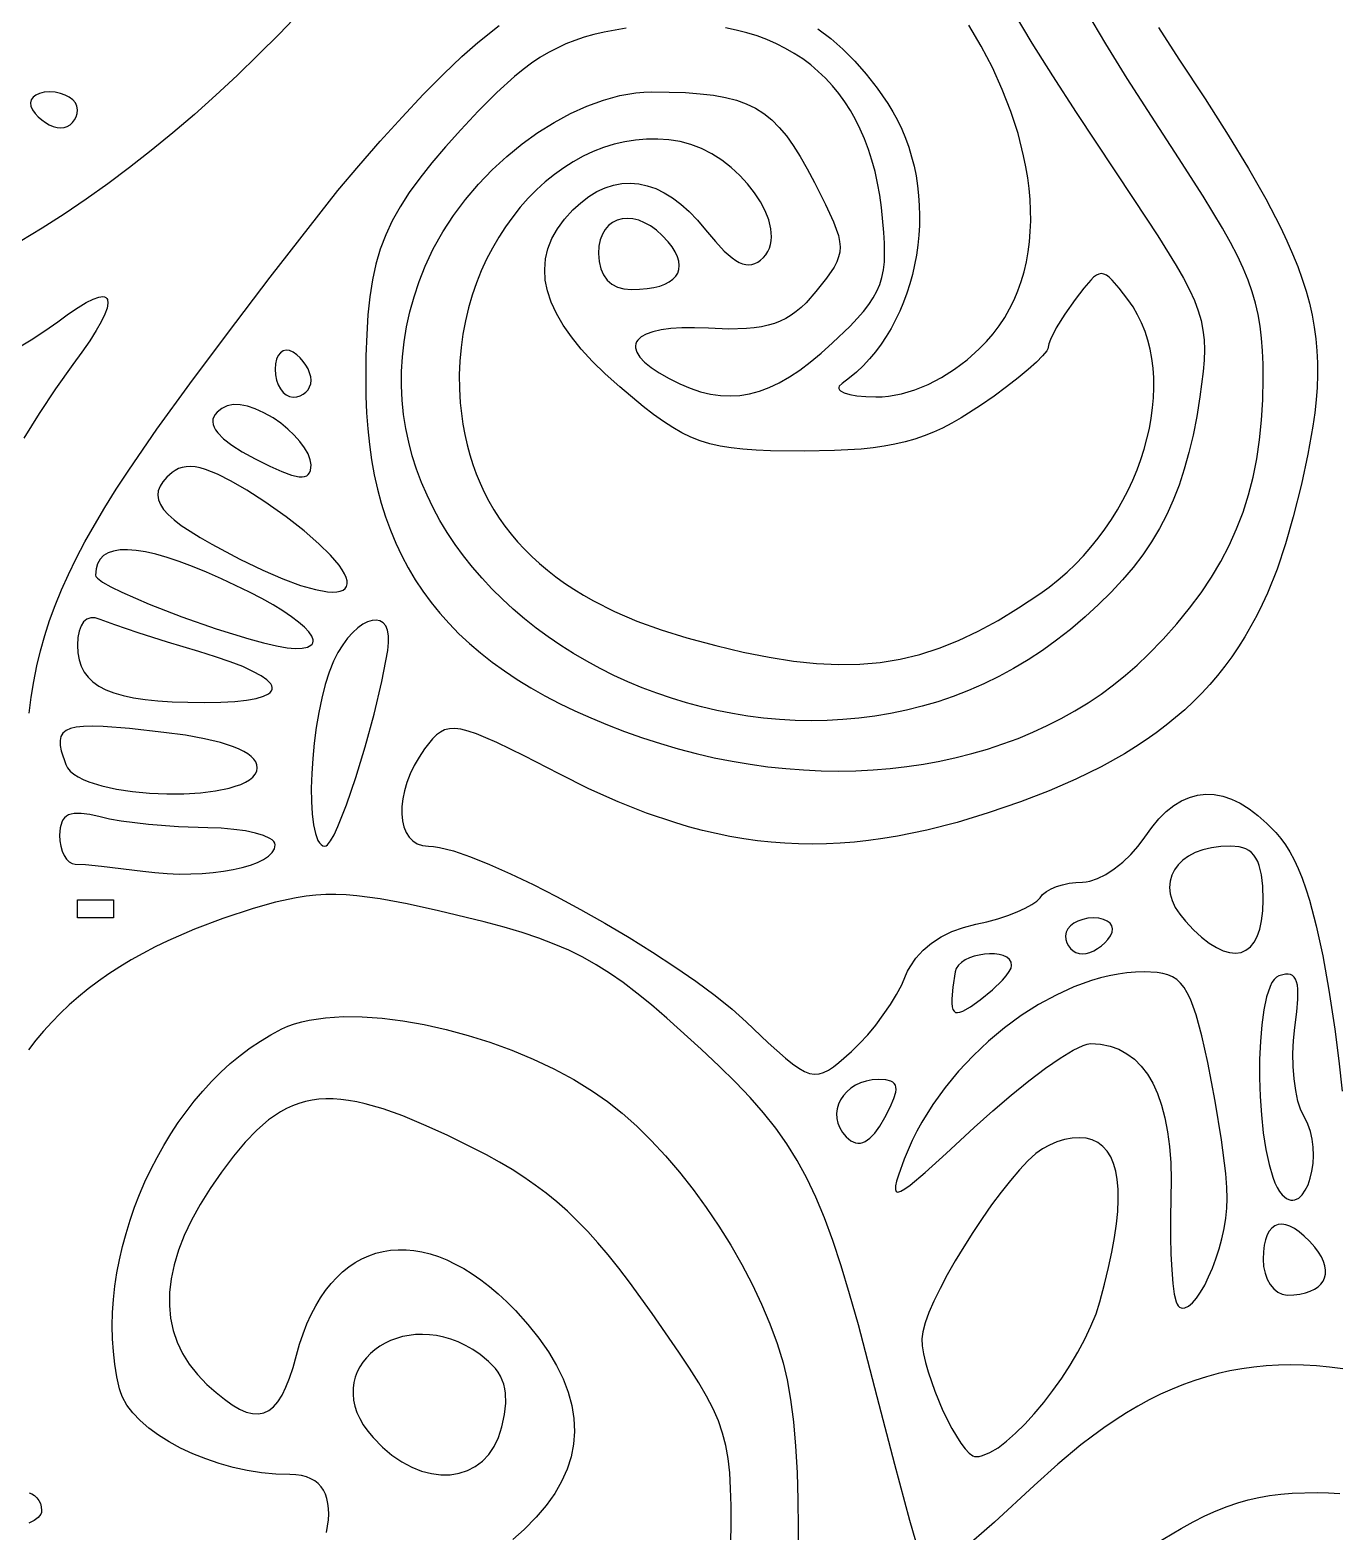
# Model space of a CAD drawing. Header units: millimetres. Extents: x -4.46 to 4.46, y -4.6 to 4.42.
# Drawn here: x -1.981 to -0.969, y -2.905 to -1.744 of the extents above; entities that cross this region are included whole.
import ezdxf

# ---------------------------------------------------------------- set-up
doc = ezdxf.new("R2010")
doc.units = ezdxf.units.MM

msp = doc.modelspace()

# ---------------------------------------------------------------- linework, layer by layer
at = {"flags": 128}
for points in [[(-1.767203, -1.724571), (-1.788381, -1.746642), (-1.804686, -1.763061), (-1.821079, -1.778938), (-1.837553, -1.79427), (-1.854105, -1.809055), (-1.870729, -1.823291), (-1.887421, -1.836975), (-1.904175, -1.850105), (-1.920987, -1.86268), (-1.937852, -1.874696), (-1.954765, -1.886152), (-1.971721, -1.897046), (-1.988716, -1.907375)], [(-1.116561, -2.226753), (-1.105056, -2.214831), (-1.094439, -2.202946), (-1.084689, -2.191048), (-1.075787, -2.179089), (-1.067713, -2.167022), (-1.060446, -2.154798), (-1.053966, -2.142368), (-1.048254, -2.129685), (-1.043289, -2.1167), (-1.039051, -2.103364), (-1.035521, -2.089631), (-1.032677, -2.07545), (-1.0305, -2.060774), (-1.02897, -2.045555), (-1.028066, -2.029745), (-1.02777, -2.013294), (-1.027885, -2.002245), (-1.028267, -1.991932), (-1.028973, -1.982207), (-1.030059, -1.972926), (-1.031581, -1.96394), (-1.033595, -1.955104), (-1.036157, -1.946271), (-1.039324, -1.937294), (-1.043151, -1.928027), (-1.047695, -1.918323), (-1.053012, -1.908035), (-1.059159, -1.897017), (-1.074163, -1.872204), (-1.093159, -1.842711), (-1.114123, -1.810523), (-1.132838, -1.781186), (-1.149428, -1.754374), (-1.164019, -1.729756)], [(-1.981911, -2.272152), (-1.980276, -2.259723), (-1.978284, -2.247583), (-1.975901, -2.235662), (-1.973094, -2.22389), (-1.96983, -2.212197), (-1.966077, -2.200511), (-1.961802, -2.188764), (-1.956971, -2.176884), (-1.951551, -2.164801), (-1.94551, -2.152446), (-1.938815, -2.139748), (-1.931433, -2.126637), (-1.923331, -2.113042), (-1.914475, -2.098893), (-1.904833, -2.08412), (-1.88306, -2.052421), (-1.857747, -2.017383), (-1.828632, -1.978444), (-1.795449, -1.935042), (-1.757936, -1.886614), (-1.743071, -1.868015), (-1.727049, -1.848883), (-1.710376, -1.829765), (-1.693556, -1.811206), (-1.677094, -1.793752), (-1.661493, -1.777948), (-1.647259, -1.76434), (-1.634895, -1.753475), (-1.618371, -1.740287)], [(-1.520214, -1.742239), (-1.537252, -1.745332), (-1.54514, -1.747219), (-1.552676, -1.749372), (-1.559913, -1.751821), (-1.566903, -1.754594), (-1.573697, -1.757721), (-1.580348, -1.761232), (-1.586908, -1.765155), (-1.593429, -1.769521), (-1.599964, -1.774358), (-1.606564, -1.779696), (-1.620168, -1.791991), (-1.634659, -1.806642), (-1.64802, -1.820937), (-1.659962, -1.83419), (-1.670563, -1.846586), (-1.679901, -1.85831), (-1.688053, -1.869546), (-1.695097, -1.880481), (-1.70111, -1.891298), (-1.706171, -1.902183), (-1.710356, -1.913321), (-1.713744, -1.924896), (-1.716412, -1.937094), (-1.718438, -1.950099), (-1.719899, -1.964096), (-1.720874, -1.979271), (-1.721439, -1.995808), (-1.721673, -2.013892), (-1.721545, -2.027025), (-1.72103, -2.039823), (-1.720124, -2.052292), (-1.718824, -2.064435), (-1.717125, -2.076257), (-1.715025, -2.087763), (-1.712519, -2.098957), (-1.709605, -2.109845), (-1.706278, -2.12043), (-1.702535, -2.130718), (-1.698373, -2.140713), (-1.693787, -2.150419), (-1.688774, -2.159842), (-1.683332, -2.168985), (-1.677455, -2.177855), (-1.671141, -2.186454), (-1.664386, -2.194788), (-1.657187, -2.202862), (-1.649539, -2.21068), (-1.64144, -2.218247), (-1.632885, -2.225567), (-1.623872, -2.232646), (-1.614396, -2.239486), (-1.604454, -2.246095), (-1.594042, -2.252475), (-1.583158, -2.258632), (-1.571796, -2.26457), (-1.559955, -2.270294), (-1.547629, -2.275809), (-1.534817, -2.281118), (-1.521513, -2.286228), (-1.507714, -2.291142), (-1.493851, -2.295668), (-1.479966, -2.299752), (-1.46607, -2.303394), (-1.452178, -2.306598), (-1.438303, -2.309366), (-1.424456, -2.311699), (-1.41065, -2.313599), (-1.396899, -2.315069), (-1.383216, -2.316111), (-1.369612, -2.316727), (-1.356102, -2.316919), (-1.342697, -2.316689), (-1.329411, -2.316039), (-1.316257, -2.314972), (-1.303246, -2.313489), (-1.290393, -2.311593), (-1.27771, -2.309286), (-1.265209, -2.306569), (-1.252904, -2.303445), (-1.240807, -2.299916), (-1.228931, -2.295985), (-1.217289, -2.291652), (-1.205895, -2.286921), (-1.194759, -2.281794), (-1.183896, -2.276272), (-1.173319, -2.270358), (-1.163039, -2.264054), (-1.153071, -2.257361), (-1.143426, -2.250283), (-1.134117, -2.24282), (-1.125158, -2.234976), (-1.116561, -2.226753)], [(-1.220215, -1.731099), (-1.206566, -1.753941), (-1.190671, -1.779298), (-1.172346, -1.80762), (-1.127659, -1.874961), (-1.109099, -1.903096), (-1.094944, -1.925878), (-1.089374, -1.935695), (-1.084732, -1.944691), (-1.080961, -1.95304), (-1.078002, -1.960914), (-1.075799, -1.968487), (-1.074292, -1.97593), (-1.073425, -1.983417), (-1.073139, -1.991119), (-1.073378, -1.999211), (-1.074082, -2.007864), (-1.076659, -2.027544), (-1.079156, -2.04274), (-1.08198, -2.057094), (-1.085168, -2.070674), (-1.088758, -2.083548), (-1.092787, -2.095782), (-1.097293, -2.107444), (-1.102312, -2.118601), (-1.107883, -2.12932), (-1.114042, -2.139669), (-1.120827, -2.149714), (-1.128276, -2.159523), (-1.136426, -2.169164), (-1.145315, -2.178702), (-1.154979, -2.188205), (-1.165456, -2.197742), (-1.176784, -2.207378), (-1.187485, -2.215823), (-1.198396, -2.223691), (-1.209502, -2.23099), (-1.220789, -2.237728), (-1.232241, -2.243913), (-1.243844, -2.249553), (-1.255584, -2.254657), (-1.267446, -2.259233), (-1.279415, -2.263289), (-1.291477, -2.266834), (-1.303618, -2.269875), (-1.315821, -2.272421), (-1.328074, -2.274479), (-1.340361, -2.276059), (-1.352667, -2.277169), (-1.364979, -2.277816), (-1.377282, -2.278009), (-1.38956, -2.277756), (-1.401799, -2.277066), (-1.413985, -2.275946), (-1.426103, -2.274405), (-1.438139, -2.272451), (-1.450078, -2.270092), (-1.461905, -2.267337), (-1.473605, -2.264193), (-1.485165, -2.26067), (-1.496569, -2.256775), (-1.507802, -2.252516), (-1.518851, -2.247901), (-1.529701, -2.24294), (-1.540337, -2.237639), (-1.550744, -2.232008), (-1.560908, -2.226054), (-1.570814, -2.219786), (-1.580447, -2.213212), (-1.589794, -2.206341), (-1.598839, -2.199179), (-1.607568, -2.191737), (-1.615966, -2.184021), (-1.624019, -2.17604), (-1.631711, -2.167803), (-1.639029, -2.159317), (-1.645958, -2.150591), (-1.652482, -2.141633), (-1.658589, -2.132451), (-1.664262, -2.123054), (-1.669487, -2.113449), (-1.674251, -2.103645), (-1.678537, -2.093651), (-1.682332, -2.083473), (-1.68562, -2.073122), (-1.688388, -2.062604), (-1.690621, -2.051928), (-1.692304, -2.041102), (-1.693422, -2.030135), (-1.693961, -2.019035), (-1.693907, -2.007809), (-1.693244, -1.996467), (-1.691958, -1.985016), (-1.690034, -1.973464), (-1.687459, -1.961821), (-1.684216, -1.950093), (-1.680292, -1.93829), (-1.675673, -1.926419), (-1.669429, -1.912993), (-1.662091, -1.899874), (-1.653761, -1.887139), (-1.644537, -1.874867), (-1.634521, -1.863133), (-1.623812, -1.852015), (-1.61251, -1.84159), (-1.600716, -1.831935), (-1.588529, -1.823127), (-1.57605, -1.815244), (-1.563379, -1.808362), (-1.550616, -1.802558), (-1.537861, -1.79791), (-1.525214, -1.794494), (-1.518962, -1.793273), (-1.512775, -1.792388), (-1.506665, -1.791851), (-1.500645, -1.791669), (-1.486921, -1.791802), (-1.474451, -1.792236), (-1.463135, -1.793028), (-1.452871, -1.794236), (-1.443556, -1.795915), (-1.435089, -1.798122), (-1.427369, -1.800914), (-1.420294, -1.804346), (-1.413762, -1.808477), (-1.407672, -1.813361), (-1.401922, -1.819056), (-1.39641, -1.825619), (-1.391035, -1.833105), (-1.385696, -1.841571), (-1.380289, -1.851073), (-1.374714, -1.861669), (-1.366116, -1.878767), (-1.359958, -1.892169), (-1.35779, -1.897769), (-1.356227, -1.902788), (-1.355269, -1.907339), (-1.354912, -1.911537), (-1.355156, -1.915497), (-1.355999, -1.919332), (-1.35744, -1.923156), (-1.359476, -1.927083), (-1.36533, -1.935706), (-1.373548, -1.946114), (-1.381102, -1.954664), (-1.384884, -1.958301), (-1.38873, -1.961534), (-1.392685, -1.964378), (-1.396797, -1.966848), (-1.40111, -1.968962), (-1.405671, -1.970734), (-1.410525, -1.972179), (-1.415719, -1.973315), (-1.421297, -1.974156), (-1.427307, -1.974717), (-1.440804, -1.975067), (-1.456575, -1.974489), (-1.467411, -1.974072), (-1.477145, -1.97415), (-1.485758, -1.974697), (-1.493231, -1.975689), (-1.499544, -1.977102), (-1.50468, -1.97891), (-1.508618, -1.981091), (-1.511339, -1.983619), (-1.512238, -1.985006), (-1.512825, -1.98647), (-1.513099, -1.988008), (-1.513056, -1.989619), (-1.512013, -1.993041), (-1.509677, -1.996713), (-1.506029, -2.00061), (-1.501049, -2.004708), (-1.494719, -2.008981), (-1.48702, -2.013406), (-1.478743, -2.017525), (-1.470677, -2.020901), (-1.462787, -2.023524), (-1.45504, -2.025389), (-1.447401, -2.026486), (-1.439836, -2.026809), (-1.432312, -2.026351), (-1.424794, -2.025103), (-1.417249, -2.023059), (-1.409641, -2.020211), (-1.401938, -2.016552), (-1.394106, -2.012073), (-1.386109, -2.006769), (-1.377915, -2.00063), (-1.369489, -1.993651), (-1.360798, -1.985822), (-1.347177, -1.972711), (-1.341582, -1.966884), (-1.336744, -1.961395), (-1.332621, -1.956131), (-1.329175, -1.95098), (-1.326363, -1.94583), (-1.324147, -1.94057), (-1.322484, -1.935089), (-1.321335, -1.929273), (-1.32066, -1.923011), (-1.320417, -1.916191), (-1.320566, -1.908702), (-1.321068, -1.900432), (-1.322964, -1.8811), (-1.324246, -1.871467), (-1.325881, -1.862148), (-1.327868, -1.853145), (-1.3302, -1.844462), (-1.332876, -1.836101), (-1.335889, -1.828065), (-1.339238, -1.820357), (-1.342917, -1.812979), (-1.346924, -1.805934), (-1.351253, -1.799226), (-1.355901, -1.792856), (-1.360864, -1.786828), (-1.366138, -1.781144), (-1.371719, -1.775807), (-1.377603, -1.77082), (-1.383787, -1.766185), (-1.390266, -1.761906), (-1.397037, -1.757985), (-1.404095, -1.754424), (-1.411436, -1.751228), (-1.419057, -1.748398), (-1.426954, -1.745937), (-1.435122, -1.743848), (-1.443558, -1.742133)], [(-1.108695, -1.74187), (-1.092936, -1.766225), (-1.072653, -1.797048), (-1.05473, -1.825137), (-1.039083, -1.850829), (-1.025629, -1.874463), (-1.014282, -1.896376), (-1.009373, -1.906792), (-1.004959, -1.916905), (-1.00103, -1.926756), (-0.997575, -1.936388), (-0.994584, -1.945843), (-0.992046, -1.955162), (-0.989951, -1.964389), (-0.988288, -1.973566), (-0.987046, -1.982734), (-0.986216, -1.991935), (-0.985786, -2.001213), (-0.985746, -2.010609), (-0.986085, -2.020165), (-0.986794, -2.029924), (-0.987861, -2.039928), (-0.989275, -2.050218), (-0.993106, -2.071829), (-0.998202, -2.095094), (-1.004478, -2.12035), (-1.010383, -2.141147), (-1.017028, -2.160767), (-1.024462, -2.17926), (-1.02849, -2.188101), (-1.032734, -2.196679), (-1.0372, -2.205002), (-1.041895, -2.213076), (-1.046824, -2.220908), (-1.051994, -2.228503), (-1.05741, -2.235868), (-1.06308, -2.243011), (-1.069009, -2.249936), (-1.075204, -2.256652), (-1.08167, -2.263164), (-1.088414, -2.269479), (-1.095443, -2.275602), (-1.102762, -2.281542), (-1.110377, -2.287304), (-1.118295, -2.292895), (-1.126522, -2.298321), (-1.135064, -2.303588), (-1.153119, -2.313674), (-1.172509, -2.323205), (-1.193283, -2.332233), (-1.215492, -2.340808), (-1.24034, -2.349381), (-1.2644, -2.356657), (-1.287769, -2.36263), (-1.310541, -2.367296), (-1.321734, -2.369137), (-1.332813, -2.370648), (-1.343792, -2.37183), (-1.354681, -2.37268), (-1.365493, -2.3732), (-1.376239, -2.373387), (-1.386932, -2.373242), (-1.397584, -2.372763), (-1.408206, -2.37195), (-1.418811, -2.370802), (-1.429411, -2.369318), (-1.440017, -2.367498), (-1.450641, -2.365341), (-1.461296, -2.362846), (-1.471993, -2.360012), (-1.482744, -2.35684), (-1.504457, -2.349473), (-1.526532, -2.340741), (-1.549062, -2.330637), (-1.572145, -2.319156), (-1.599194, -2.305217), (-1.620173, -2.294951), (-1.628708, -2.291134), (-1.63611, -2.288163), (-1.642508, -2.286014), (-1.64803, -2.284662), (-1.652806, -2.284084), (-1.656963, -2.284255), (-1.660629, -2.285152), (-1.663934, -2.286749), (-1.667005, -2.289024), (-1.669972, -2.291952), (-1.676103, -2.299669), (-1.68044, -2.306102), (-1.684162, -2.31264), (-1.687271, -2.319211), (-1.689771, -2.325743), (-1.691663, -2.332165), (-1.692951, -2.338404), (-1.693637, -2.34439), (-1.693725, -2.35005), (-1.693216, -2.355312), (-1.692114, -2.360106), (-1.690422, -2.364359), (-1.688142, -2.367999), (-1.685277, -2.370956), (-1.68183, -2.373156), (-1.677804, -2.374529), (-1.6732, -2.375003), (-1.669236, -2.375249), (-1.664634, -2.375974), (-1.653673, -2.37877), (-1.640637, -2.383215), (-1.625844, -2.389133), (-1.609614, -2.396347), (-1.592266, -2.40468), (-1.574118, -2.413958), (-1.555489, -2.424003), (-1.536698, -2.434639), (-1.518064, -2.44569), (-1.499907, -2.456979), (-1.482544, -2.468331), (-1.466296, -2.479569), (-1.45148, -2.490516), (-1.438416, -2.500998), (-1.427423, -2.510836), (-1.410351, -2.527113), (-1.397132, -2.539028), (-1.391674, -2.543432), (-1.386825, -2.546844), (-1.382469, -2.549298), (-1.378487, -2.550827), (-1.374762, -2.551464), (-1.371175, -2.551242), (-1.36761, -2.550194), (-1.363948, -2.548354), (-1.360072, -2.545753), (-1.355863, -2.542426), (-1.345978, -2.533725), (-1.339761, -2.527704), (-1.333485, -2.520841), (-1.327322, -2.513376), (-1.321442, -2.505548), (-1.316017, -2.497596), (-1.311218, -2.48976), (-1.307218, -2.482279), (-1.304186, -2.475392), (-1.302626, -2.471759), (-1.300773, -2.468243), (-1.296231, -2.461587), (-1.290646, -2.455485), (-1.284098, -2.449998), (-1.276671, -2.445185), (-1.268446, -2.441108), (-1.259507, -2.437828), (-1.249936, -2.435406), (-1.241308, -2.433464), (-1.232963, -2.431177), (-1.225107, -2.428626), (-1.217942, -2.425897), (-1.211672, -2.423073), (-1.206501, -2.42024), (-1.202632, -2.41748), (-1.20027, -2.414878), (-1.198251, -2.412448), (-1.195366, -2.410181), (-1.191751, -2.408127), (-1.187541, -2.406334), (-1.182869, -2.404854), (-1.177871, -2.403735), (-1.172682, -2.403027), (-1.167436, -2.402781), (-1.164736, -2.4026), (-1.161879, -2.402072), (-1.155796, -2.400041), (-1.149385, -2.39683), (-1.142844, -2.392581), (-1.136371, -2.387437), (-1.130161, -2.38154), (-1.124414, -2.375033), (-1.119325, -2.368058), (-1.113946, -2.360473), (-1.108398, -2.353869), (-1.102689, -2.348247), (-1.096828, -2.343606), (-1.090824, -2.339947), (-1.084686, -2.33727), (-1.078423, -2.335575), (-1.072042, -2.334864), (-1.065554, -2.335135), (-1.058967, -2.33639), (-1.05229, -2.338629), (-1.04553, -2.341851), (-1.038698, -2.346058), (-1.031802, -2.351249), (-1.024851, -2.357425), (-1.017853, -2.364586), (-1.014116, -2.36901), (-1.010541, -2.373973), (-1.007117, -2.379505), (-1.003837, -2.385634), (-1.000691, -2.392392), (-0.997671, -2.399806), (-0.994768, -2.407907), (-0.991973, -2.416723), (-0.986671, -2.436622), (-0.981695, -2.459736), (-0.976974, -2.486304), (-0.972436, -2.516558), (-0.969244, -2.541082), (-0.966594, -2.564496)], [(-1.372066, -1.74274), (-1.362135, -1.750278), (-1.352621, -1.758633), (-1.343487, -1.767822), (-1.334699, -1.777863), (-1.326221, -1.788774), (-1.31802, -1.800572), (-1.314059, -1.806966), (-1.310456, -1.813572), (-1.307206, -1.820371), (-1.304309, -1.827345), (-1.301759, -1.834475), (-1.299555, -1.841741), (-1.297693, -1.849126), (-1.29617, -1.856611), (-1.294982, -1.864176), (-1.294128, -1.871802), (-1.293604, -1.879472), (-1.293406, -1.887166), (-1.293532, -1.894865), (-1.293979, -1.902551), (-1.294743, -1.910204), (-1.295822, -1.917807), (-1.297212, -1.925339), (-1.298911, -1.932783), (-1.300915, -1.940119), (-1.303221, -1.94733), (-1.305826, -1.954395), (-1.308728, -1.961296), (-1.311922, -1.968014), (-1.315407, -1.974531), (-1.319178, -1.980828), (-1.323233, -1.986885), (-1.327569, -1.992685), (-1.332183, -1.998208), (-1.337071, -2.003435), (-1.342231, -2.008348), (-1.347659, -2.012928), (-1.353353, -2.017156), (-1.355471, -2.019209), (-1.355864, -2.02019), (-1.355832, -2.021133), (-1.355388, -2.022033), (-1.354546, -2.022884), (-1.351718, -2.024421), (-1.347456, -2.025701), (-1.341869, -2.026681), (-1.335062, -2.027319), (-1.327145, -2.027572), (-1.322284, -2.027433), (-1.317343, -2.026974), (-1.30727, -2.025121), (-1.297036, -2.022063), (-1.286751, -2.01785), (-1.276523, -2.012533), (-1.266463, -2.006162), (-1.25668, -1.998788), (-1.247284, -1.990461), (-1.241688, -1.984746), (-1.236547, -1.978773), (-1.231853, -1.972553), (-1.227598, -1.966099), (-1.223774, -1.959423), (-1.220374, -1.952538), (-1.21739, -1.945455), (-1.214814, -1.938187), (-1.212639, -1.930747), (-1.210856, -1.923145), (-1.209459, -1.915396), (-1.208439, -1.907511), (-1.207789, -1.899501), (-1.2075, -1.891381), (-1.207566, -1.883161), (-1.207979, -1.874854), (-1.20873, -1.866472), (-1.209812, -1.858028), (-1.211218, -1.849534), (-1.212939, -1.841002), (-1.217298, -1.823873), (-1.222827, -1.80674), (-1.229464, -1.7897), (-1.237147, -1.772852), (-1.245816, -1.756294), (-1.255407, -1.740124)], [(-1.966089, -1.791669), (-1.970262, -1.791953), (-1.973817, -1.792765), (-1.9767, -1.79405), (-1.978858, -1.795749), (-1.980237, -1.797807), (-1.980783, -1.800166), (-1.980441, -1.802768), (-1.979159, -1.805558), (-1.977168, -1.808348), (-1.974795, -1.810951), (-1.972129, -1.81331), (-1.969259, -1.815367), (-1.966274, -1.817067), (-1.96326, -1.818351), (-1.960308, -1.819164), (-1.957506, -1.819447), (-1.954879, -1.819164), (-1.952429, -1.818351), (-1.950209, -1.817067), (-1.948273, -1.815367), (-1.946675, -1.81331), (-1.945467, -1.810951), (-1.944703, -1.808348), (-1.944436, -1.805558), (-1.944879, -1.802768), (-1.946146, -1.800166), (-1.948149, -1.797807), (-1.950799, -1.795749), (-1.954007, -1.79405), (-1.957685, -1.792765), (-1.961741, -1.791953), (-1.966089, -1.791669)], [(-1.200492, -2.179947), (-1.193196, -2.174666), (-1.186172, -2.169059), (-1.179425, -2.163147), (-1.172962, -2.156952), (-1.166789, -2.150493), (-1.160912, -2.143792), (-1.155338, -2.136869), (-1.150072, -2.129744), (-1.145122, -2.122439), (-1.140492, -2.114975), (-1.136189, -2.107371), (-1.13222, -2.099649), (-1.12859, -2.091829), (-1.125307, -2.083932), (-1.122375, -2.075979), (-1.119801, -2.067991), (-1.117592, -2.059987), (-1.115753, -2.051989), (-1.114291, -2.044017), (-1.113212, -2.036093), (-1.112521, -2.028237), (-1.112227, -2.020469), (-1.112333, -2.01281), (-1.112848, -2.005281), (-1.113776, -1.997903), (-1.115124, -1.990696), (-1.116898, -1.983681), (-1.119105, -1.976879), (-1.121751, -1.97031), (-1.124841, -1.963996), (-1.128382, -1.957956), (-1.132381, -1.952211), (-1.139099, -1.943452), (-1.144428, -1.937195), (-1.146716, -1.935006), (-1.148831, -1.933442), (-1.150829, -1.932503), (-1.15277, -1.93219), (-1.15471, -1.932503), (-1.156709, -1.933442), (-1.158823, -1.935006), (-1.161111, -1.937195), (-1.16644, -1.943452), (-1.173159, -1.952211), (-1.181115, -1.963457), (-1.187695, -1.974159), (-1.192215, -1.983106), (-1.193489, -1.986542), (-1.193992, -1.989086), (-1.194307, -1.99028), (-1.195141, -1.991798), (-1.198256, -1.995717), (-1.203125, -2.000658), (-1.209532, -2.006437), (-1.217264, -2.012868), (-1.226107, -2.019766), (-1.235847, -2.026947), (-1.24627, -2.034225), (-1.26126, -2.043825), (-1.268457, -2.047935), (-1.275561, -2.051611), (-1.282653, -2.054875), (-1.289812, -2.057747), (-1.297119, -2.060248), (-1.304652, -2.062399), (-1.312492, -2.064219), (-1.320718, -2.065729), (-1.32941, -2.066951), (-1.338649, -2.067905), (-1.359083, -2.069089), (-1.382659, -2.069447), (-1.4087, -2.069166), (-1.419851, -2.068734), (-1.429959, -2.068038), (-1.439176, -2.067024), (-1.447654, -2.06564), (-1.455544, -2.063832), (-1.463001, -2.061548), (-1.470175, -2.058734), (-1.477218, -2.055337), (-1.484284, -2.051305), (-1.491524, -2.046584), (-1.49909, -2.041121), (-1.507135, -2.034864), (-1.52527, -2.019753), (-1.536384, -2.009831), (-1.546317, -2.000099), (-1.555067, -1.990557), (-1.562637, -1.981203), (-1.569026, -1.972034), (-1.574234, -1.963049), (-1.578263, -1.954246), (-1.581112, -1.945624), (-1.582782, -1.937181), (-1.583274, -1.928914), (-1.582588, -1.920823), (-1.580725, -1.912905), (-1.577685, -1.905159), (-1.573468, -1.897583), (-1.568075, -1.890175), (-1.561506, -1.882933), (-1.555408, -1.877339), (-1.549203, -1.872628), (-1.542904, -1.868797), (-1.536526, -1.865846), (-1.530083, -1.863771), (-1.523588, -1.862571), (-1.517057, -1.862243), (-1.510502, -1.862786), (-1.503939, -1.864197), (-1.497381, -1.866474), (-1.490843, -1.869615), (-1.484338, -1.873619), (-1.477881, -1.878482), (-1.471485, -1.884203), (-1.465166, -1.89078), (-1.458936, -1.898211), (-1.4513, -1.907471), (-1.444472, -1.914747), (-1.43834, -1.920092), (-1.4355, -1.922058), (-1.432792, -1.923562), (-1.430203, -1.92461), (-1.427717, -1.92521), (-1.425321, -1.925367), (-1.423001, -1.92509), (-1.420743, -1.924384), (-1.418533, -1.923258), (-1.416357, -1.921716), (-1.4142, -1.919767), (-1.412272, -1.917548), (-1.41071, -1.915134), (-1.409504, -1.912541), (-1.408643, -1.909784), (-1.408115, -1.906879), (-1.407909, -1.903843), (-1.408417, -1.897435), (-1.410077, -1.890688), (-1.4128, -1.883727), (-1.416493, -1.876679), (-1.421068, -1.869668), (-1.426435, -1.862821), (-1.432501, -1.856264), (-1.439179, -1.850122), (-1.446376, -1.844522), (-1.454003, -1.83959), (-1.46197, -1.835452), (-1.470186, -1.832232), (-1.478561, -1.830058), (-1.487249, -1.828745), (-1.495886, -1.828123), (-1.504456, -1.828171), (-1.512942, -1.828871), (-1.521327, -1.830202), (-1.529595, -1.832144), (-1.537729, -1.834678), (-1.545712, -1.837783), (-1.553527, -1.841439), (-1.561159, -1.845628), (-1.568589, -1.850328), (-1.575801, -1.855521), (-1.58278, -1.861185), (-1.589506, -1.867302), (-1.595965, -1.873851), (-1.60214, -1.880812), (-1.608013, -1.888166), (-1.613567, -1.895892), (-1.618787, -1.903971), (-1.623655, -1.912383), (-1.628155, -1.921108), (-1.63227, -1.930125), (-1.635984, -1.939416), (-1.639278, -1.948961), (-1.642138, -1.958738), (-1.644545, -1.968729), (-1.646484, -1.978914), (-1.647937, -1.989272), (-1.648888, -1.999784), (-1.649321, -2.01043), (-1.649217, -2.02119), (-1.648561, -2.032044), (-1.647681, -2.040444), (-1.646504, -2.048669), (-1.645031, -2.056719), (-1.64326, -2.064594), (-1.641193, -2.072294), (-1.638829, -2.079819), (-1.636169, -2.087169), (-1.633212, -2.094344), (-1.629959, -2.101343), (-1.62641, -2.108167), (-1.622564, -2.114816), (-1.618422, -2.12129), (-1.613984, -2.127588), (-1.60925, -2.13371), (-1.604219, -2.139657), (-1.598893, -2.145428), (-1.593271, -2.151023), (-1.587353, -2.156443), (-1.581139, -2.161687), (-1.574629, -2.166755), (-1.567824, -2.171646), (-1.560723, -2.176362), (-1.553326, -2.180902), (-1.545634, -2.185265), (-1.529363, -2.193463), (-1.511911, -2.200956), (-1.493278, -2.207742), (-1.473464, -2.213822), (-1.4509, -2.219861), (-1.429715, -2.224892), (-1.40977, -2.228898), (-1.390928, -2.231863), (-1.373049, -2.233769), (-1.355997, -2.234599), (-1.339632, -2.234336), (-1.323817, -2.232963), (-1.308413, -2.230462), (-1.293282, -2.226817), (-1.278286, -2.222009), (-1.263287, -2.216023), (-1.248146, -2.208841), (-1.232725, -2.200446), (-1.216887, -2.19082), (-1.200492, -2.179947)], [(-1.487923, -1.907531), (-1.492323, -1.902712), (-1.496847, -1.898657), (-1.501438, -1.895356), (-1.50604, -1.892798), (-1.510596, -1.890976), (-1.515051, -1.889878), (-1.519348, -1.889495), (-1.523431, -1.889819), (-1.527245, -1.890838), (-1.530732, -1.892545), (-1.533836, -1.894929), (-1.536503, -1.89798), (-1.538674, -1.901689), (-1.540295, -1.906047), (-1.541308, -1.911043), (-1.541659, -1.916669), (-1.541229, -1.922939), (-1.539958, -1.928469), (-1.537874, -1.933228), (-1.535002, -1.937189), (-1.531372, -1.94032), (-1.52701, -1.942593), (-1.521944, -1.943979), (-1.5162, -1.944447), (-1.509865, -1.944276), (-1.5041, -1.943768), (-1.498913, -1.942935), (-1.494313, -1.941788), (-1.490308, -1.940339), (-1.486906, -1.938597), (-1.484117, -1.936574), (-1.481947, -1.934281), (-1.480406, -1.931728), (-1.479502, -1.928928), (-1.479243, -1.925891), (-1.479638, -1.922627), (-1.480695, -1.919148), (-1.482423, -1.915465), (-1.484829, -1.911589), (-1.487923, -1.907531)], [(-1.991795, -1.990296), (-1.980366, -1.983537), (-1.969643, -1.976566), (-1.959673, -1.969392), (-1.951382, -1.963309), (-1.944074, -1.958383), (-1.937756, -1.9546), (-1.932432, -1.951945), (-1.928108, -1.950402), (-1.92479, -1.949957), (-1.923509, -1.950141), (-1.922481, -1.950594), (-1.921707, -1.951313), (-1.921188, -1.952298), (-1.920916, -1.955055), (-1.921671, -1.958849), (-1.923457, -1.963665), (-1.92628, -1.969489), (-1.930145, -1.976306), (-1.935058, -1.984099), (-1.941024, -1.992855), (-1.948048, -2.002558), (-1.961528, -2.02135), (-1.974188, -2.040312), (-1.98603, -2.059449)], [(-1.77777, -1.993058), (-1.78056, -1.991776), (-1.783163, -1.991434), (-1.785521, -1.99198), (-1.787579, -1.993359), (-1.789278, -1.995517), (-1.790563, -1.9984), (-1.791375, -2.001955), (-1.791659, -2.006128), (-1.791375, -2.010476), (-1.790563, -2.014532), (-1.789278, -2.01821), (-1.787579, -2.021418), (-1.785521, -2.024068), (-1.783163, -2.026071), (-1.78056, -2.027338), (-1.77777, -2.027781), (-1.77498, -2.027514), (-1.772377, -2.02675), (-1.770018, -2.025542), (-1.767961, -2.023944), (-1.766261, -2.022008), (-1.764977, -2.019788), (-1.764164, -2.017338), (-1.763881, -2.014711), (-1.764164, -2.011913), (-1.764977, -2.008963), (-1.766261, -2.00595), (-1.767961, -2.002963), (-1.770018, -2.000091), (-1.772377, -1.997424), (-1.77498, -1.99505), (-1.77777, -1.993058)], [(-1.793298, -2.043864), (-1.800394, -2.039787), (-1.807013, -2.036713), (-1.813152, -2.034643), (-1.81881, -2.033576), (-1.823982, -2.033513), (-1.828667, -2.034454), (-1.832861, -2.036399), (-1.836561, -2.03935), (-1.838062, -2.041109), (-1.839117, -2.042936), (-1.839725, -2.044832), (-1.839887, -2.046797), (-1.839604, -2.048829), (-1.838875, -2.050929), (-1.837701, -2.053097), (-1.836082, -2.055331), (-1.831511, -2.059999), (-1.825163, -2.06493), (-1.81704, -2.070122), (-1.807145, -2.075572), (-1.795843, -2.081204), (-1.78651, -2.085358), (-1.779003, -2.088049), (-1.77318, -2.089293), (-1.770855, -2.089376), (-1.768898, -2.089103), (-1.767291, -2.088476), (-1.766016, -2.087496), (-1.765055, -2.086165), (-1.764391, -2.084485), (-1.763881, -2.080086), (-1.764481, -2.076125), (-1.766202, -2.071706), (-1.768922, -2.066976), (-1.772522, -2.062084), (-1.776879, -2.057179), (-1.781875, -2.052408), (-1.787388, -2.047921), (-1.793298, -2.043864)], [(-1.799686, -2.108794), (-1.813452, -2.099777), (-1.825591, -2.092605), (-1.836231, -2.087239), (-1.845497, -2.083636), (-1.849654, -2.082485), (-1.853515, -2.081759), (-1.857096, -2.081454), (-1.860411, -2.081566), (-1.863477, -2.082088), (-1.86631, -2.083017), (-1.868926, -2.084347), (-1.871339, -2.086072), (-1.875297, -2.089654), (-1.87841, -2.093164), (-1.880653, -2.096636), (-1.881999, -2.100102), (-1.882424, -2.103594), (-1.881902, -2.107144), (-1.880408, -2.110785), (-1.877917, -2.11455), (-1.874404, -2.118469), (-1.869842, -2.122577), (-1.864207, -2.126904), (-1.857474, -2.131484), (-1.849617, -2.136349), (-1.84061, -2.141531), (-1.819048, -2.152975), (-1.801306, -2.161595), (-1.785621, -2.168364), (-1.772026, -2.173353), (-1.760552, -2.176632), (-1.751229, -2.178275), (-1.747385, -2.178505), (-1.74409, -2.178353), (-1.741349, -2.177827), (-1.739165, -2.176936), (-1.737543, -2.175691), (-1.736487, -2.174098), (-1.736, -2.172168), (-1.736086, -2.16991), (-1.736749, -2.167331), (-1.737994, -2.164442), (-1.739823, -2.161251), (-1.742242, -2.157768), (-1.748862, -2.149957), (-1.757885, -2.141083), (-1.769343, -2.131217), (-1.783266, -2.12043), (-1.799686, -2.108794)], [(-1.833034, -2.168142), (-1.84466, -2.163055), (-1.855571, -2.158622), (-1.865762, -2.154845), (-1.875229, -2.151721), (-1.883967, -2.149253), (-1.89197, -2.14744), (-1.899234, -2.146283), (-1.905754, -2.145781), (-1.911525, -2.145934), (-1.916543, -2.146743), (-1.920802, -2.148208), (-1.924297, -2.150329), (-1.927025, -2.153107), (-1.928979, -2.15654), (-1.930155, -2.160631), (-1.930548, -2.165378), (-1.930183, -2.166435), (-1.929117, -2.167692), (-1.925047, -2.170739), (-1.918667, -2.174399), (-1.910309, -2.178549), (-1.888983, -2.187832), (-1.863714, -2.197614), (-1.837152, -2.206919), (-1.811942, -2.214772), (-1.800672, -2.21785), (-1.790733, -2.220199), (-1.782456, -2.221698), (-1.776173, -2.222225), (-1.770749, -2.221926), (-1.766694, -2.221054), (-1.76397, -2.219643), (-1.763096, -2.218746), (-1.762542, -2.217728), (-1.762301, -2.216592), (-1.762371, -2.215343), (-1.763422, -2.212525), (-1.765657, -2.209307), (-1.769041, -2.205725), (-1.773536, -2.201813), (-1.779105, -2.197607), (-1.785712, -2.193142), (-1.793321, -2.188452), (-1.801894, -2.183571), (-1.811395, -2.178536), (-1.833034, -2.168142)], [(-1.850686, -2.224475), (-1.874978, -2.217123), (-1.897475, -2.209985), (-1.915675, -2.203873), (-1.927075, -2.1996), (-1.930852, -2.198471), (-1.934241, -2.198461), (-1.937207, -2.19953), (-1.939714, -2.201635), (-1.941727, -2.204735), (-1.943208, -2.208787), (-1.944123, -2.213752), (-1.944436, -2.219586), (-1.944133, -2.225499), (-1.943202, -2.230925), (-1.941611, -2.235877), (-1.939327, -2.240372), (-1.936318, -2.244423), (-1.932551, -2.248046), (-1.927995, -2.251254), (-1.922615, -2.254062), (-1.916381, -2.256485), (-1.909259, -2.258538), (-1.901218, -2.260234), (-1.892224, -2.26159), (-1.882245, -2.262619), (-1.871249, -2.263336), (-1.859203, -2.263755), (-1.846075, -2.263892), (-1.833568, -2.263688), (-1.822777, -2.263091), (-1.813701, -2.262119), (-1.806337, -2.260793), (-1.800683, -2.259133), (-1.796737, -2.257158), (-1.795404, -2.256059), (-1.794497, -2.254889), (-1.794015, -2.25365), (-1.793959, -2.252345), (-1.794328, -2.250976), (-1.795122, -2.249545), (-1.797984, -2.246511), (-1.802541, -2.243261), (-1.808792, -2.239815), (-1.816735, -2.236194), (-1.826366, -2.232417), (-1.837684, -2.228504), (-1.850686, -2.224475)], [(-1.704645, -2.223725), (-1.703933, -2.217546), (-1.704, -2.212326), (-1.704774, -2.208053), (-1.706184, -2.204711), (-1.708157, -2.202286), (-1.710621, -2.200764), (-1.713506, -2.20013), (-1.716739, -2.200371), (-1.720248, -2.201472), (-1.723961, -2.203418), (-1.727808, -2.206196), (-1.731715, -2.209791), (-1.735612, -2.214189), (-1.739426, -2.219376), (-1.743086, -2.225337), (-1.74652, -2.232058), (-1.749918, -2.240416), (-1.752971, -2.249964), (-1.755666, -2.260464), (-1.757992, -2.271679), (-1.75994, -2.283367), (-1.761497, -2.295292), (-1.762652, -2.307214), (-1.763395, -2.318895), (-1.763714, -2.330096), (-1.763597, -2.340577), (-1.763035, -2.350102), (-1.762016, -2.358429), (-1.760528, -2.365322), (-1.758561, -2.370541), (-1.757395, -2.372448), (-1.756104, -2.373848), (-1.754688, -2.374709), (-1.753145, -2.375003), (-1.752224, -2.37474), (-1.751195, -2.373968), (-1.748835, -2.370984), (-1.746122, -2.366227), (-1.743114, -2.359873), (-1.736437, -2.34309), (-1.729259, -2.322051), (-1.722036, -2.298177), (-1.715223, -2.272886), (-1.709274, -2.247595), (-1.704645, -2.223725)], [(-1.877645, -2.287003), (-1.904215, -2.284077), (-1.924725, -2.28249), (-1.932892, -2.282258), (-1.939764, -2.282435), (-1.945417, -2.283042), (-1.949923, -2.284105), (-1.953355, -2.285648), (-1.955789, -2.287694), (-1.957297, -2.290269), (-1.957953, -2.293395), (-1.957832, -2.297098), (-1.957005, -2.301401), (-1.953534, -2.311906), (-1.952143, -2.314513), (-1.950061, -2.316966), (-1.947338, -2.319263), (-1.944021, -2.321404), (-1.940158, -2.323387), (-1.935797, -2.325212), (-1.925776, -2.328384), (-1.914343, -2.330914), (-1.901882, -2.332794), (-1.88878, -2.334019), (-1.875421, -2.334581), (-1.862191, -2.334474), (-1.849475, -2.333691), (-1.837658, -2.332226), (-1.827126, -2.330072), (-1.822461, -2.328734), (-1.818263, -2.327222), (-1.814578, -2.325534), (-1.811456, -2.32367), (-1.808943, -2.321629), (-1.807089, -2.319409), (-1.805941, -2.317011), (-1.805548, -2.314433), (-1.805837, -2.312141), (-1.806703, -2.30992), (-1.808143, -2.307772), (-1.810153, -2.305698), (-1.81273, -2.303699), (-1.815872, -2.301777), (-1.819575, -2.299932), (-1.823836, -2.298166), (-1.83402, -2.294874), (-1.846399, -2.29191), (-1.860949, -2.289283), (-1.877645, -2.287003)], [(-1.791659, -2.374031), (-1.791929, -2.372715), (-1.792722, -2.371434), (-1.794011, -2.370195), (-1.795769, -2.369003), (-1.800587, -2.366792), (-1.806961, -2.364855), (-1.814677, -2.363245), (-1.823522, -2.362017), (-1.833282, -2.361224), (-1.843742, -2.360919), (-1.866433, -2.360188), (-1.889706, -2.358329), (-1.91083, -2.355626), (-1.919733, -2.354047), (-1.927075, -2.352364), (-1.935014, -2.350521), (-1.94165, -2.34964), (-1.947058, -2.349755), (-1.949326, -2.350196), (-1.951315, -2.350899), (-1.953035, -2.351867), (-1.954495, -2.353105), (-1.955704, -2.354617), (-1.956673, -2.356407), (-1.957925, -2.360839), (-1.958325, -2.366433), (-1.958077, -2.370943), (-1.957366, -2.375151), (-1.956242, -2.378965), (-1.954754, -2.382293), (-1.952954, -2.385041), (-1.95089, -2.387119), (-1.948613, -2.388433), (-1.946173, -2.388892), (-1.938304, -2.389328), (-1.92586, -2.390515), (-1.894089, -2.394419), (-1.884663, -2.395523), (-1.875269, -2.396237), (-1.865987, -2.396575), (-1.856897, -2.396554), (-1.848078, -2.39619), (-1.839609, -2.395498), (-1.83157, -2.394494), (-1.824041, -2.393194), (-1.817099, -2.391614), (-1.810826, -2.389769), (-1.8053, -2.387675), (-1.800601, -2.385349), (-1.796808, -2.382806), (-1.794, -2.380061), (-1.792257, -2.377131), (-1.79181, -2.375601), (-1.791659, -2.374031)], [(-1.05277, -2.375003), (-1.060615, -2.375339), (-1.067831, -2.37632), (-1.074391, -2.377901), (-1.080268, -2.380038), (-1.085437, -2.382688), (-1.08987, -2.385807), (-1.093541, -2.38935), (-1.096424, -2.393275), (-1.098492, -2.397538), (-1.099719, -2.402094), (-1.100077, -2.406899), (-1.099541, -2.411911), (-1.098084, -2.417085), (-1.09568, -2.422377), (-1.092302, -2.427744), (-1.087923, -2.433142), (-1.081536, -2.439794), (-1.075389, -2.445392), (-1.069504, -2.449941), (-1.063905, -2.453449), (-1.058616, -2.455921), (-1.053662, -2.457365), (-1.049065, -2.457786), (-1.044851, -2.457192), (-1.041043, -2.455589), (-1.037666, -2.452984), (-1.034742, -2.449382), (-1.032296, -2.444792), (-1.030352, -2.439219), (-1.028933, -2.43267), (-1.028065, -2.425151), (-1.02777, -2.416669), (-1.028085, -2.406019), (-1.029073, -2.397139), (-1.030798, -2.389924), (-1.031958, -2.386906), (-1.033327, -2.384263), (-1.034913, -2.381982), (-1.036724, -2.380049), (-1.038768, -2.378451), (-1.041053, -2.377173), (-1.043588, -2.376203), (-1.04638, -2.375527), (-1.05277, -2.375003)], [(-1.292142, -2.926843), (-1.300858, -2.896697), (-1.312603, -2.853239), (-1.326117, -2.801003), (-1.340759, -2.745141), (-1.347509, -2.721223), (-1.354048, -2.699647), (-1.360503, -2.68016), (-1.366999, -2.662514), (-1.373665, -2.646456), (-1.380627, -2.631737), (-1.388012, -2.618106), (-1.395947, -2.605311), (-1.404558, -2.593103), (-1.413973, -2.581231), (-1.424317, -2.569444), (-1.435719, -2.557491), (-1.448304, -2.545122), (-1.4622, -2.532086), (-1.488894, -2.50799), (-1.50079, -2.497782), (-1.511988, -2.488657), (-1.522689, -2.48051), (-1.533096, -2.473234), (-1.54341, -2.466723), (-1.553832, -2.460871), (-1.564565, -2.455571), (-1.575811, -2.450716), (-1.58777, -2.446201), (-1.600646, -2.441918), (-1.614638, -2.437762), (-1.62995, -2.433626), (-1.665339, -2.424989), (-1.689586, -2.419615), (-1.710362, -2.415737), (-1.728499, -2.413345), (-1.736839, -2.412703), (-1.744832, -2.41243), (-1.752582, -2.412523), (-1.760194, -2.412982), (-1.767771, -2.413806), (-1.775417, -2.414993), (-1.791336, -2.418452), (-1.808784, -2.42335), (-1.832116, -2.430975), (-1.854052, -2.439264), (-1.874618, -2.448242), (-1.884396, -2.452998), (-1.893841, -2.457935), (-1.902958, -2.463059), (-1.911748, -2.468371), (-1.920216, -2.473875), (-1.928366, -2.479574), (-1.936199, -2.485472), (-1.94372, -2.491571), (-1.950932, -2.497876), (-1.957838, -2.504388), (-1.964441, -2.511112), (-1.970746, -2.518051), (-1.976754, -2.525208), (-1.98247, -2.532586)], [(-1.916659, -2.430558), (-1.944436, -2.430558), (-1.944436, -2.416669), (-1.916659, -2.416669), (-1.916659, -2.430558)], [(-1.158895, -2.430558), (-1.163243, -2.430842), (-1.1673, -2.431654), (-1.170977, -2.432939), (-1.174185, -2.434638), (-1.176835, -2.436696), (-1.178838, -2.439054), (-1.180105, -2.441657), (-1.180548, -2.444447), (-1.180281, -2.447237), (-1.179517, -2.44984), (-1.178309, -2.452199), (-1.176711, -2.454256), (-1.174775, -2.455956), (-1.172555, -2.45724), (-1.170105, -2.458053), (-1.167478, -2.458336), (-1.164676, -2.458053), (-1.161724, -2.45724), (-1.158711, -2.455956), (-1.155725, -2.454256), (-1.152855, -2.452199), (-1.150189, -2.44984), (-1.147816, -2.447237), (-1.145825, -2.444447), (-1.144543, -2.441657), (-1.144201, -2.439054), (-1.144747, -2.436696), (-1.146126, -2.434638), (-1.148284, -2.432939), (-1.151167, -2.431654), (-1.154722, -2.430842), (-1.158895, -2.430558)], [(-1.222214, -2.467225), (-1.222681, -2.46469), (-1.224002, -2.462598), (-1.226059, -2.460935), (-1.228734, -2.459688), (-1.231908, -2.458843), (-1.235464, -2.458386), (-1.239282, -2.458304), (-1.243246, -2.458584), (-1.247235, -2.459213), (-1.251133, -2.460175), (-1.25482, -2.461459), (-1.258179, -2.463051), (-1.261091, -2.464937), (-1.263438, -2.467104), (-1.265102, -2.469537), (-1.265964, -2.472225), (-1.267609, -2.484153), (-1.268397, -2.493104), (-1.268422, -2.496517), (-1.268175, -2.499249), (-1.267637, -2.501323), (-1.266789, -2.50276), (-1.265611, -2.50358), (-1.264085, -2.503806), (-1.26219, -2.50346), (-1.259908, -2.502561), (-1.254104, -2.499194), (-1.24652, -2.493878), (-1.237085, -2.486276), (-1.229357, -2.478718), (-1.226382, -2.475228), (-1.224133, -2.472077), (-1.222711, -2.469373), (-1.222214, -2.467225)], [(-1.055548, -2.647433), (-1.055854, -2.638981), (-1.056734, -2.628328), (-1.059964, -2.602147), (-1.064747, -2.572338), (-1.070589, -2.54235), (-1.075249, -2.521759), (-1.079623, -2.505565), (-1.081815, -2.498957), (-1.08407, -2.493258), (-1.086431, -2.488403), (-1.088945, -2.484329), (-1.091656, -2.480973), (-1.094608, -2.47827), (-1.097846, -2.476158), (-1.101415, -2.474573), (-1.10536, -2.47345), (-1.109725, -2.472727), (-1.119895, -2.472225), (-1.12649, -2.47242), (-1.133166, -2.472999), (-1.13991, -2.473951), (-1.14671, -2.475266), (-1.15355, -2.476933), (-1.16042, -2.478942), (-1.174189, -2.483945), (-1.187911, -2.49019), (-1.201479, -2.497594), (-1.214786, -2.506074), (-1.227726, -2.515546), (-1.240192, -2.525928), (-1.252077, -2.537135), (-1.263275, -2.549084), (-1.273678, -2.561692), (-1.28318, -2.574875), (-1.291675, -2.588551), (-1.295511, -2.595547), (-1.299055, -2.602635), (-1.302294, -2.609804), (-1.305214, -2.617044), (-1.309691, -2.629401), (-1.311141, -2.634117), (-1.311979, -2.637819), (-1.312143, -2.640478), (-1.311569, -2.642067), (-1.310984, -2.642451), (-1.310192, -2.642556), (-1.307949, -2.641916), (-1.304776, -2.640119), (-1.300609, -2.637136), (-1.28904, -2.627498), (-1.272732, -2.61277), (-1.251173, -2.592725), (-1.236806, -2.579678), (-1.222598, -2.567507), (-1.208917, -2.556478), (-1.196131, -2.546857), (-1.184608, -2.53891), (-1.174716, -2.532905), (-1.166823, -2.529106), (-1.163741, -2.528117), (-1.161298, -2.527781), (-1.153487, -2.528269), (-1.146177, -2.52973), (-1.139374, -2.532154), (-1.133081, -2.535533), (-1.127303, -2.539857), (-1.122044, -2.545118), (-1.11731, -2.551306), (-1.113105, -2.558414), (-1.109433, -2.566432), (-1.106299, -2.575352), (-1.103707, -2.585164), (-1.101663, -2.595861), (-1.10017, -2.607432), (-1.099234, -2.61987), (-1.098858, -2.633165), (-1.099048, -2.647308), (-1.099382, -2.662587), (-1.099378, -2.677156), (-1.099059, -2.690672), (-1.098449, -2.702794), (-1.097569, -2.713183), (-1.096444, -2.721496), (-1.095096, -2.727392), (-1.094345, -2.729327), (-1.093548, -2.730531), (-1.092357, -2.731483), (-1.091095, -2.732051), (-1.089769, -2.732248), (-1.088386, -2.73209), (-1.085476, -2.730775), (-1.082425, -2.72823), (-1.079288, -2.724581), (-1.076123, -2.719953), (-1.072987, -2.714472), (-1.069938, -2.708263), (-1.067033, -2.701452), (-1.06433, -2.694163), (-1.061885, -2.686522), (-1.059757, -2.678656), (-1.058001, -2.670688), (-1.056676, -2.662745), (-1.055839, -2.654951), (-1.055548, -2.647433)], [(-0.995881, -2.584767), (-0.998582, -2.579259), (-1.000833, -2.572278), (-1.002602, -2.56411), (-1.00386, -2.555037), (-1.004576, -2.545345), (-1.004721, -2.535317), (-1.004263, -2.525238), (-1.003173, -2.515392), (-1.001603, -2.503233), (-1.00084, -2.493385), (-1.000925, -2.485713), (-1.001298, -2.482651), (-1.001898, -2.480081), (-1.002732, -2.477987), (-1.003803, -2.476353), (-1.005118, -2.475161), (-1.00668, -2.474394), (-1.008497, -2.474035), (-1.010572, -2.474067), (-1.01552, -2.475239), (-1.017462, -2.476304), (-1.019266, -2.478096), (-1.020935, -2.48057), (-1.022468, -2.48368), (-1.025131, -2.491628), (-1.027259, -2.501576), (-1.028858, -2.513161), (-1.029933, -2.526019), (-1.03049, -2.539787), (-1.030534, -2.554102), (-1.03007, -2.568599), (-1.029103, -2.582917), (-1.02764, -2.596691), (-1.025684, -2.609557), (-1.023242, -2.621153), (-1.020318, -2.631115), (-1.018677, -2.63537), (-1.016918, -2.63908), (-1.015041, -2.642199), (-1.013048, -2.644683), (-1.009632, -2.64749), (-1.007966, -2.648304), (-1.006335, -2.648748), (-1.004744, -2.648841), (-1.003199, -2.648601), (-1.000264, -2.647194), (-0.997572, -2.644673), (-0.995165, -2.641181), (-0.993084, -2.636863), (-0.991371, -2.631866), (-0.990066, -2.626332), (-0.989213, -2.620408), (-0.988852, -2.614238), (-0.989024, -2.607967), (-0.989772, -2.601739), (-0.991136, -2.5957), (-0.993159, -2.589994), (-0.995881, -2.584767)], [(-1.751942, -2.905851), (-1.750504, -2.896085), (-1.750269, -2.891577), (-1.750368, -2.887335), (-1.750807, -2.883369), (-1.751594, -2.87969), (-1.752737, -2.876309), (-1.754243, -2.873237), (-1.756119, -2.870486), (-1.758373, -2.868065), (-1.761013, -2.865987), (-1.764046, -2.864262), (-1.767479, -2.862901), (-1.77132, -2.861916), (-1.775577, -2.861316), (-1.780256, -2.861114), (-1.791255, -2.860739), (-1.802315, -2.859645), (-1.813343, -2.857878), (-1.824249, -2.855484), (-1.834938, -2.852511), (-1.84532, -2.849005), (-1.855301, -2.845011), (-1.864791, -2.840577), (-1.873695, -2.835749), (-1.881923, -2.830574), (-1.889381, -2.825097), (-1.895979, -2.819366), (-1.901622, -2.813426), (-1.90622, -2.807325), (-1.909679, -2.801108), (-1.910954, -2.797971), (-1.911909, -2.794822), (-1.914009, -2.785366), (-1.915617, -2.77573), (-1.916745, -2.765937), (-1.917402, -2.756009), (-1.917599, -2.745969), (-1.917346, -2.735841), (-1.916653, -2.725647), (-1.915531, -2.71541), (-1.913989, -2.705153), (-1.912039, -2.6949), (-1.909691, -2.684672), (-1.906954, -2.674493), (-1.90384, -2.664386), (-1.900358, -2.654373), (-1.896518, -2.644478), (-1.892332, -2.634723), (-1.88781, -2.625132), (-1.882961, -2.615727), (-1.877796, -2.606531), (-1.872325, -2.597568), (-1.866559, -2.588859), (-1.860508, -2.580428), (-1.854182, -2.572298), (-1.847592, -2.564492), (-1.840748, -2.557033), (-1.83366, -2.549943), (-1.826338, -2.543245), (-1.818794, -2.536963), (-1.811036, -2.531119), (-1.803076, -2.525737), (-1.794924, -2.520839), (-1.786589, -2.516447), (-1.781786, -2.514323), (-1.776614, -2.512472), (-1.771092, -2.510889), (-1.76524, -2.509571), (-1.752622, -2.507715), (-1.738917, -2.506871), (-1.724279, -2.50701), (-1.708864, -2.5081), (-1.692828, -2.510109), (-1.676325, -2.513008), (-1.659512, -2.516764), (-1.642544, -2.521348), (-1.625577, -2.526727), (-1.608765, -2.532871), (-1.592265, -2.539749), (-1.576231, -2.547329), (-1.56082, -2.555582), (-1.546186, -2.564475), (-1.534808, -2.57243), (-1.523409, -2.581518), (-1.512056, -2.591644), (-1.500815, -2.602714), (-1.489753, -2.614633), (-1.478935, -2.627308), (-1.468429, -2.640642), (-1.458299, -2.654543), (-1.448614, -2.668914), (-1.439438, -2.683662), (-1.430838, -2.698693), (-1.42288, -2.713911), (-1.415631, -2.729221), (-1.409157, -2.744531), (-1.403523, -2.759744), (-1.398798, -2.774767), (-1.39571, -2.787731), (-1.393109, -2.803029), (-1.390989, -2.820313), (-1.389343, -2.839231), (-1.388164, -2.859434), (-1.387447, -2.880571), (-1.387184, -2.902291), (-1.387369, -2.924246)], [(-1.325075, -2.555558), (-1.330084, -2.555863), (-1.334771, -2.556743), (-1.339107, -2.558144), (-1.343064, -2.560015), (-1.34661, -2.562303), (-1.349717, -2.564955), (-1.352354, -2.567919), (-1.354492, -2.571142), (-1.356102, -2.574571), (-1.357153, -2.578154), (-1.357616, -2.581837), (-1.357462, -2.58557), (-1.356661, -2.589298), (-1.355182, -2.59297), (-1.352997, -2.596533), (-1.350075, -2.599933), (-1.346462, -2.602864), (-1.344655, -2.603818), (-1.342843, -2.604432), (-1.341027, -2.604702), (-1.339205, -2.60463), (-1.337373, -2.604213), (-1.335532, -2.603451), (-1.331812, -2.600888), (-1.32803, -2.596933), (-1.324174, -2.591581), (-1.320228, -2.584822), (-1.316129, -2.576786), (-1.313325, -2.570289), (-1.311842, -2.565187), (-1.311604, -2.563114), (-1.311704, -2.561336), (-1.312146, -2.559835), (-1.312934, -2.558592), (-1.314069, -2.55759), (-1.315556, -2.55681), (-1.319595, -2.555847), (-1.325075, -2.555558)], [(-1.439853, -2.936864), (-1.439212, -2.900358), (-1.439202, -2.885213), (-1.439515, -2.871755), (-1.440238, -2.859694), (-1.441459, -2.848741), (-1.443265, -2.838606), (-1.445742, -2.829001), (-1.448979, -2.819636), (-1.453061, -2.810222), (-1.458078, -2.800469), (-1.464115, -2.790088), (-1.47126, -2.778791), (-1.4796, -2.766287), (-1.500214, -2.736503), (-1.517742, -2.712176), (-1.526052, -2.701303), (-1.53415, -2.691208), (-1.542102, -2.68183), (-1.549975, -2.673106), (-1.557836, -2.664975), (-1.565752, -2.657374), (-1.573791, -2.650243), (-1.582018, -2.643519), (-1.590502, -2.637141), (-1.599308, -2.631046), (-1.608504, -2.625173), (-1.618158, -2.61946), (-1.628335, -2.613845), (-1.639103, -2.608267), (-1.658653, -2.598679), (-1.676592, -2.590467), (-1.693056, -2.583642), (-1.708176, -2.578219), (-1.722085, -2.574209), (-1.728627, -2.572738), (-1.734917, -2.571626), (-1.740971, -2.570873), (-1.746805, -2.570482), (-1.752436, -2.570454), (-1.757881, -2.570791), (-1.763156, -2.571494), (-1.768279, -2.572565), (-1.773265, -2.574005), (-1.778131, -2.575817), (-1.782894, -2.578001), (-1.787571, -2.580559), (-1.792178, -2.583494), (-1.796732, -2.586806), (-1.805747, -2.594569), (-1.814748, -2.603861), (-1.823868, -2.614696), (-1.833242, -2.627086), (-1.842015, -2.639795), (-1.849713, -2.652209), (-1.856336, -2.664321), (-1.861883, -2.676125), (-1.866354, -2.687614), (-1.869748, -2.698782), (-1.872065, -2.709622), (-1.873305, -2.720128), (-1.873466, -2.730292), (-1.872549, -2.740109), (-1.870552, -2.749571), (-1.867476, -2.758672), (-1.86332, -2.767406), (-1.858084, -2.775765), (-1.851766, -2.783744), (-1.844367, -2.791336), (-1.837389, -2.797583), (-1.83089, -2.80285), (-1.824843, -2.807129), (-1.819221, -2.810409), (-1.813998, -2.812683), (-1.809146, -2.813942), (-1.804638, -2.814177), (-1.800449, -2.813379), (-1.79655, -2.81154), (-1.792915, -2.808651), (-1.789517, -2.804702), (-1.78633, -2.799686), (-1.783326, -2.793593), (-1.780478, -2.786414), (-1.77776, -2.778142), (-1.775145, -2.768767), (-1.772723, -2.760205), (-1.770021, -2.752106), (-1.767049, -2.744473), (-1.763816, -2.737307), (-1.760331, -2.730611), (-1.756605, -2.724386), (-1.752646, -2.718634), (-1.748464, -2.713356), (-1.744068, -2.708556), (-1.739469, -2.704235), (-1.734675, -2.700395), (-1.729696, -2.697038), (-1.724542, -2.694165), (-1.719222, -2.691779), (-1.713746, -2.689882), (-1.708122, -2.688475), (-1.702361, -2.687561), (-1.696473, -2.687141), (-1.690466, -2.687218), (-1.68435, -2.687793), (-1.678134, -2.688868), (-1.671829, -2.690445), (-1.665443, -2.692527), (-1.658987, -2.695114), (-1.652469, -2.69821), (-1.645899, -2.701816), (-1.639287, -2.705933), (-1.632642, -2.710564), (-1.625973, -2.715711), (-1.619291, -2.721376), (-1.612604, -2.727561), (-1.605923, -2.734267), (-1.596222, -2.744966), (-1.587676, -2.755602), (-1.580287, -2.766167), (-1.574055, -2.776655), (-1.568981, -2.787058), (-1.565065, -2.797371), (-1.562308, -2.807586), (-1.560711, -2.817695), (-1.560274, -2.827694), (-1.560999, -2.837574), (-1.562885, -2.847329), (-1.565934, -2.856952), (-1.570147, -2.866437), (-1.575523, -2.875775), (-1.582064, -2.884962), (-1.58977, -2.893989), (-1.599081, -2.903466), (-1.607974, -2.91132)], [(-1.153964, -2.727406), (-1.150345, -2.713803), (-1.147256, -2.700984), (-1.144699, -2.688945), (-1.142674, -2.677683), (-1.141181, -2.667197), (-1.140219, -2.657482), (-1.13979, -2.648536), (-1.139893, -2.640357), (-1.140528, -2.632941), (-1.141696, -2.626287), (-1.143397, -2.62039), (-1.14563, -2.615249), (-1.148397, -2.610861), (-1.151696, -2.607222), (-1.155529, -2.604331), (-1.159895, -2.602183), (-1.164575, -2.600942), (-1.169831, -2.600523), (-1.175484, -2.600883), (-1.181355, -2.601977), (-1.187266, -2.603761), (-1.193037, -2.606193), (-1.198492, -2.609228), (-1.20345, -2.612822), (-1.209589, -2.618431), (-1.216209, -2.625404), (-1.22319, -2.633543), (-1.230411, -2.642651), (-1.23775, -2.652533), (-1.245087, -2.662992), (-1.2523, -2.67383), (-1.259268, -2.684852), (-1.26587, -2.69586), (-1.271985, -2.706658), (-1.277492, -2.717048), (-1.282269, -2.726836), (-1.286195, -2.735823), (-1.28915, -2.743813), (-1.291011, -2.75061), (-1.291659, -2.756017), (-1.291324, -2.761463), (-1.290365, -2.76764), (-1.28885, -2.774398), (-1.286848, -2.781588), (-1.281658, -2.796668), (-1.275343, -2.811683), (-1.26845, -2.825441), (-1.264959, -2.831475), (-1.26153, -2.836747), (-1.25823, -2.841107), (-1.255129, -2.844406), (-1.252296, -2.846495), (-1.251, -2.847039), (-1.249798, -2.847225), (-1.247349, -2.847018), (-1.244726, -2.846408), (-1.239011, -2.844051), (-1.232765, -2.840293), (-1.226099, -2.835273), (-1.219125, -2.829131), (-1.211955, -2.822006), (-1.204699, -2.814039), (-1.197469, -2.805367), (-1.190378, -2.796132), (-1.183536, -2.786472), (-1.177055, -2.776527), (-1.171046, -2.766436), (-1.165621, -2.756339), (-1.160891, -2.746375), (-1.156968, -2.736684), (-1.153964, -2.727406)], [(-0.987923, -2.685308), (-0.992053, -2.680623), (-0.996051, -2.676659), (-0.999898, -2.673411), (-1.003576, -2.670875), (-1.007067, -2.669047), (-1.010351, -2.667923), (-1.01341, -2.667498), (-1.016226, -2.667768), (-1.018781, -2.66873), (-1.021054, -2.670378), (-1.023029, -2.672708), (-1.024686, -2.675717), (-1.026008, -2.679399), (-1.026974, -2.683751), (-1.027568, -2.688769), (-1.02777, -2.694447), (-1.027392, -2.700027), (-1.026309, -2.705233), (-1.024596, -2.70995), (-1.022331, -2.714065), (-1.019588, -2.717464), (-1.016444, -2.720033), (-1.012974, -2.721658), (-1.009256, -2.722225), (-1.004078, -2.722035), (-0.999364, -2.721479), (-0.995123, -2.720574), (-0.991368, -2.719338), (-0.988107, -2.717789), (-0.985353, -2.715946), (-0.983114, -2.713827), (-0.981402, -2.711449), (-0.980227, -2.708831), (-0.979599, -2.705992), (-0.97953, -2.702948), (-0.980029, -2.699719), (-0.981108, -2.696322), (-0.982776, -2.692776), (-0.985044, -2.689099), (-0.987923, -2.685308)], [(-1.633256, -2.768156), (-1.638823, -2.764393), (-1.644437, -2.761188), (-1.650073, -2.758523), (-1.655708, -2.756379), (-1.661317, -2.754737), (-1.666877, -2.753579), (-1.672364, -2.752887), (-1.677754, -2.752642), (-1.683023, -2.752824), (-1.688148, -2.753417), (-1.693104, -2.7544), (-1.697868, -2.755756), (-1.702415, -2.757466), (-1.706722, -2.759511), (-1.710766, -2.761874), (-1.714522, -2.764534), (-1.717966, -2.767474), (-1.721074, -2.770675), (-1.723823, -2.774119), (-1.726189, -2.777787), (-1.728148, -2.78166), (-1.729676, -2.785721), (-1.730749, -2.789949), (-1.731344, -2.794327), (-1.731436, -2.798837), (-1.731002, -2.803459), (-1.730017, -2.808175), (-1.728458, -2.812967), (-1.726302, -2.817815), (-1.723523, -2.822702), (-1.720099, -2.827609), (-1.716006, -2.832517), (-1.708789, -2.839805), (-1.70135, -2.846023), (-1.693764, -2.851177), (-1.686108, -2.855274), (-1.678456, -2.858319), (-1.670886, -2.860319), (-1.663471, -2.86128), (-1.656289, -2.861209), (-1.649414, -2.860112), (-1.642923, -2.857995), (-1.636892, -2.854864), (-1.631395, -2.850726), (-1.626508, -2.845586), (-1.622308, -2.839452), (-1.61887, -2.83233), (-1.61627, -2.824225), (-1.614222, -2.814537), (-1.613275, -2.805913), (-1.613475, -2.798205), (-1.614019, -2.794648), (-1.614867, -2.791263), (-1.616024, -2.788032), (-1.617496, -2.784937), (-1.619288, -2.781958), (-1.621407, -2.779077), (-1.626645, -2.773533), (-1.633256, -2.768156)], [(-0.966121, -2.779239), (-0.97644, -2.777971), (-0.986579, -2.77706), (-0.996549, -2.776509), (-1.006361, -2.776321), (-1.016026, -2.776498), (-1.025555, -2.777044), (-1.03496, -2.777961), (-1.044252, -2.779251), (-1.053441, -2.780918), (-1.062539, -2.782965), (-1.071557, -2.785393), (-1.080507, -2.788206), (-1.089398, -2.791407), (-1.098243, -2.794999), (-1.107053, -2.798983), (-1.115839, -2.803363), (-1.124611, -2.808142), (-1.133382, -2.813322), (-1.142161, -2.818907), (-1.150961, -2.824898), (-1.159793, -2.831299), (-1.168667, -2.838112), (-1.186587, -2.852987), (-1.204811, -2.869544), (-1.235603, -2.897966), (-1.261497, -2.920562)], [(-1.981968, -2.875286), (-1.979679, -2.876099), (-1.977606, -2.877383), (-1.975798, -2.879083), (-1.974305, -2.88114), (-1.973177, -2.883499), (-1.972463, -2.886102), (-1.972214, -2.888892), (-1.972389, -2.890306), (-1.972901, -2.891682), (-1.974869, -2.894284), (-1.97798, -2.896643), (-1.982096, -2.898701)], [(-1.112023, -2.915239), (-1.091259, -2.902782), (-1.081773, -2.897596), (-1.072751, -2.893056), (-1.064092, -2.889125), (-1.055699, -2.885765), (-1.047469, -2.882939), (-1.039305, -2.880611), (-1.031105, -2.878743), (-1.022771, -2.877297), (-1.014202, -2.876238), (-1.005299, -2.875527), (-0.986089, -2.875003), (-0.977272, -2.875196), (-0.968444, -2.875771)]]:
    msp.add_lwpolyline(points, dxfattribs=at)

doc.saveas('drawing.dxf')
